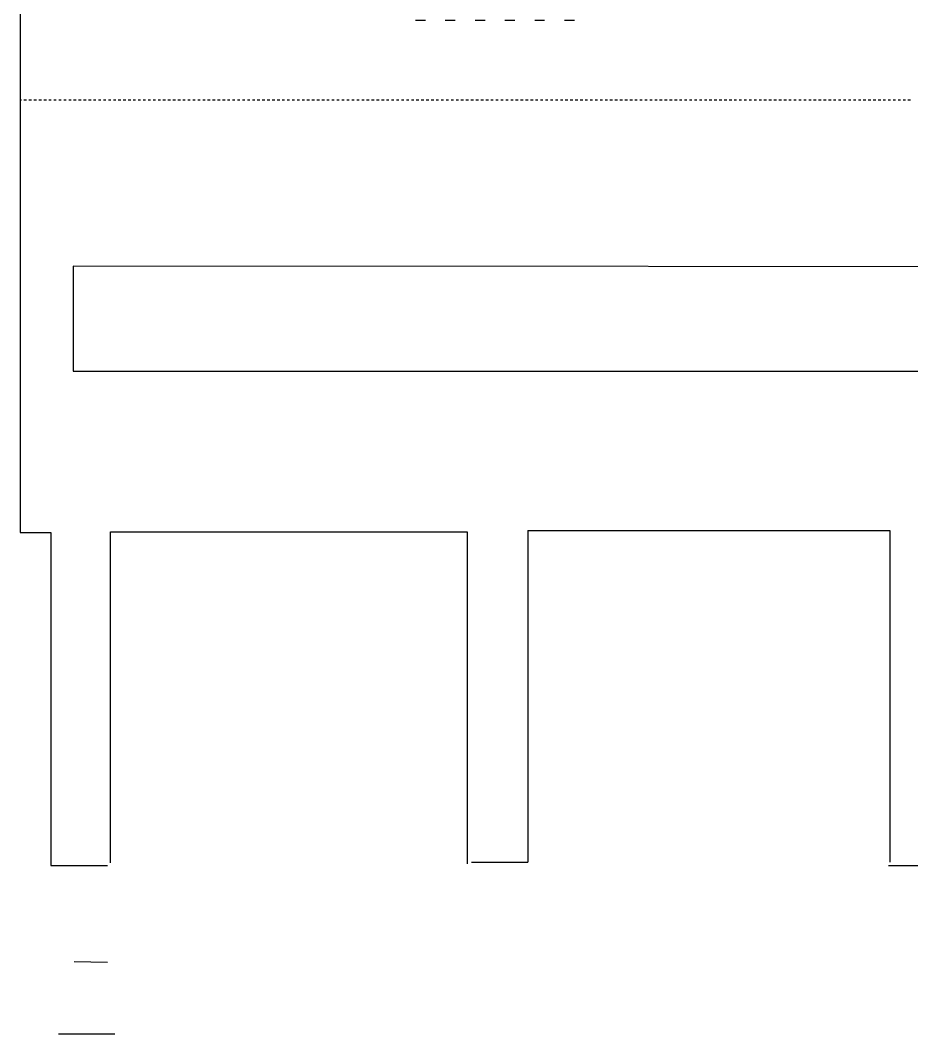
# Model space of a CAD drawing. Extents: x 2 to 209, y 15 to 256.
# Drawn here: x 10.8 to 105.9, y 14.8 to 122.9 of the extents above; entities that cross this region are included whole.
import ezdxf

# ---------------------------------------------------------------- set-up
doc = ezdxf.new("R2010")
doc.units = 0
for name, color, linetype in [('blue', 7, 'CONTINUOUS'), ('Layer_1', 7, 'CONTINUOUS'), ('red', 7, 'CONTINUOUS')]:
    doc.layers.add(name, color=color, linetype=linetype)

msp = doc.modelspace()

# ---------------------------------------------------------------- linework, layer by layer
at = {"layer": 'blue', "color": 5}
for points in [[(14.09795, 32.73005), (20.119972, 32.73005)], [(58.95863, 33.08843), (64.980652, 33.08843)], [(103.48357, 32.70788), (109.50559, 32.70788)], [(14.896047, 14.76338), (20.918069, 14.76338)]]:
    msp.add_lwpolyline(points, dxfattribs=at)
for points, knots in [([(52.9997, 122.939), (53.041798, 122.939), (53.204444, 122.939), (53.557478, 122.939), (53.868414, 122.939), (54.0588, 122.939)], [0, 0, 0, 0, 0.126293, 0.487941, 1.0591, 1.0591, 1.0591, 1.0591]), ([(56.179, 122.939), (56.293009, 122.939), (56.524922, 122.939), (56.878356, 122.939), (57.11778, 122.939), (57.2393, 122.939)], [0, 0, 0, 0, 0.342026, 0.695741, 1.0603, 1.0603, 1.0603, 1.0603]), ([(59.3591, 122.939), (59.475802, 122.939), (59.710289, 122.939), (60.063456, 122.939), (60.29992, 122.939), (60.4186, 122.939)], [0, 0, 0, 0, 0.350107, 0.703459, 1.0595, 1.0595, 1.0595, 1.0595]), ([(62.5387, 122.939), (62.656983, 122.939), (62.893067, 122.939), (63.2463, 122.939), (63.481251, 122.939), (63.5984, 122.939)], [0, 0, 0, 0, 0.354848, 0.708252, 1.0597, 1.0597, 1.0597, 1.0597]), ([(65.7197, 122.939), (65.840081, 122.939), (66.078244, 122.939), (66.431344, 122.939), (66.664063, 122.939), (66.779, 122.939)], [0, 0, 0, 0, 0.361144, 0.714489, 1.0593, 1.0593, 1.0593, 1.0593]), ([(68.9001, 122.939), (69.031279, 122.939), (69.280467, 122.939), (69.6335, 122.939), (69.855354, 122.939), (69.9592, 122.939)], [0, 0, 0, 0, 0.393537, 0.747563, 1.0591, 1.0591, 1.0591, 1.0591])]:
    msp.add_open_spline(points, degree=3, knots=knots, dxfattribs=at)
at = {"layer": 'Layer_1', "color": 7}
for points in [[(10.82192, 230.694206), (10.82192, 68.27211), (14.09795, 68.27211), (14.09795, 39.82238)], [(20.459186, 33.00947), (20.459186, 68.33127), (58.511216, 68.33127), (58.511216, 32.89815)], [(64.980652, 68.48005), (64.980652, 33.08842)], [(64.980652, 68.48005), (103.606994, 68.48005), (103.606994, 33.08842)], [(14.09795, 39.82238), (14.09795, 32.73004)]]:
    msp.add_lwpolyline(points, dxfattribs=at)
msp.add_lwpolyline([(16.474772, 96.70379), (16.474772, 85.47698), (139.216534, 85.47698), (139.216534, 96.62197)], close=True, dxfattribs=at)
at = {"layer": 'Layer_1', "color": 1}
msp.add_lwpolyline([(16.582729, 22.46017), (20.122893, 22.39577)], dxfattribs=at)
at = {"layer": 'red', "color": 1}
for points, knots in [([(10.9526, 114.404), (10.936732, 114.404), (10.9113, 114.404), (10.882667, 114.404), (10.869901, 114.404), (10.8667, 114.404)], [0, 0, 0, 0, 0.047604, 0.076296, 0.0859, 0.0859, 0.0859, 0.0859]), ([(11.4817, 114.404), (11.44978, 114.404), (11.388578, 114.404), (11.300744, 114.404), (11.244831, 114.404), (11.2182, 114.404)], [0, 0, 0, 0, 0.095759, 0.183607, 0.2635, 0.2635, 0.2635, 0.2635]), ([(12.0119, 114.404), (11.981214, 114.404), (11.921078, 114.404), (11.832744, 114.404), (11.775098, 114.404), (11.7469, 114.404)], [0, 0, 0, 0, 0.092059, 0.180407, 0.265, 0.265, 0.265, 0.265]), ([(12.5426, 114.404), (12.512311, 114.404), (12.452556, 114.404), (12.364156, 114.404), (12.306044, 114.404), (12.2774, 114.404)], [0, 0, 0, 0, 0.090867, 0.179267, 0.2652, 0.2652, 0.2652, 0.2652]), ([(13.0739, 114.404), (13.043758, 114.404), (12.984067, 114.404), (12.895433, 114.404), (12.836942, 114.404), (12.808, 114.404)], [0, 0, 0, 0, 0.090426, 0.179074, 0.2659, 0.2659, 0.2659, 0.2659]), ([(13.6038, 114.404), (13.57391, 114.404), (13.514611, 114.404), (13.426378, 114.404), (13.368035, 114.404), (13.3391, 114.404)], [0, 0, 0, 0, 0.08967, 0.177896, 0.2647, 0.2647, 0.2647, 0.2647]), ([(14.134, 114.404), (14.104191, 114.404), (14.044967, 114.404), (13.956733, 114.404), (13.898309, 114.404), (13.8693, 114.404)], [0, 0, 0, 0, 0.089426, 0.177674, 0.2647, 0.2647, 0.2647, 0.2647]), ([(14.6643, 114.404), (14.63449, 114.404), (14.575189, 114.404), (14.486722, 114.404), (14.428065, 114.404), (14.3989, 114.404)], [0, 0, 0, 0, 0.08943, 0.177904, 0.2654, 0.2654, 0.2654, 0.2654]), ([(15.1934, 114.404), (15.163777, 114.404), (15.104811, 114.404), (15.016778, 114.404), (14.958368, 114.404), (14.9293, 114.404)], [0, 0, 0, 0, 0.08887, 0.176896, 0.2641, 0.2641, 0.2641, 0.2641]), ([(15.7232, 114.404), (15.693556, 114.404), (15.634511, 114.404), (15.546311, 114.404), (15.487756, 114.404), (15.4586, 114.404)], [0, 0, 0, 0, 0.088933, 0.177133, 0.2646, 0.2646, 0.2646, 0.2646]), ([(16.2535, 114.404), (16.223753, 114.404), (16.164489, 114.404), (16.075922, 114.404), (16.017102, 114.404), (15.9878, 114.404)], [0, 0, 0, 0, 0.089241, 0.177793, 0.2657, 0.2657, 0.2657, 0.2657]), ([(16.7831, 114.404), (16.753567, 114.404), (16.6947, 114.404), (16.6067, 114.404), (16.548233, 114.404), (16.5191, 114.404)], [0, 0, 0, 0, 0.0886, 0.1766, 0.264, 0.264, 0.264, 0.264]), ([(17.3123, 114.404), (17.282681, 114.404), (17.223622, 114.404), (17.135322, 114.404), (17.076641, 114.404), (17.0474, 114.404)], [0, 0, 0, 0, 0.088856, 0.177178, 0.2649, 0.2649, 0.2649, 0.2649]), ([(17.8424, 114.404), (17.812747, 114.404), (17.753611, 114.404), (17.665178, 114.404), (17.606398, 114.404), (17.5771, 114.404)], [0, 0, 0, 0, 0.088959, 0.177407, 0.2653, 0.2653, 0.2653, 0.2653]), ([(18.372, 114.404), (18.342478, 114.404), (18.283589, 114.404), (18.195489, 114.404), (18.136911, 114.404), (18.1077, 114.404)], [0, 0, 0, 0, 0.088567, 0.176667, 0.2643, 0.2643, 0.2643, 0.2643]), ([(18.9005, 114.404), (18.871011, 114.404), (18.812189, 114.404), (18.724189, 114.404), (18.665678, 114.404), (18.6365, 114.404)], [0, 0, 0, 0, 0.088467, 0.176467, 0.264, 0.264, 0.264, 0.264]), ([(19.4305, 114.404), (19.4009, 114.404), (19.341833, 114.404), (19.253433, 114.404), (19.194633, 114.404), (19.1653, 114.404)], [0, 0, 0, 0, 0.0888, 0.1772, 0.2652, 0.2652, 0.2652, 0.2652]), ([(19.9601, 114.404), (19.93059, 114.404), (19.871689, 114.404), (19.783522, 114.404), (19.724865, 114.404), (19.6956, 114.404)], [0, 0, 0, 0, 0.08853, 0.176704, 0.2645, 0.2645, 0.2645, 0.2645]), ([(20.4896, 114.404), (20.460156, 114.404), (20.401378, 114.404), (20.313378, 114.404), (20.254822, 114.404), (20.2256, 114.404)], [0, 0, 0, 0, 0.088333, 0.176333, 0.264, 0.264, 0.264, 0.264]), ([(21.018, 114.404), (20.988532, 114.404), (20.929722, 114.404), (20.841689, 114.404), (20.783123, 114.404), (20.7539, 114.404)], [0, 0, 0, 0, 0.088404, 0.17643, 0.2641, 0.2641, 0.2641, 0.2641]), ([(21.548, 114.404), (21.518422, 114.404), (21.459378, 114.404), (21.370978, 114.404), (21.312156, 114.404), (21.2828, 114.404)], [0, 0, 0, 0, 0.088733, 0.177133, 0.2652, 0.2652, 0.2652, 0.2652]), ([(22.0772, 114.404), (22.047646, 114.404), (21.988633, 114.404), (21.900267, 114.404), (21.841454, 114.404), (21.8121, 114.404)], [0, 0, 0, 0, 0.088663, 0.177037, 0.2651, 0.2651, 0.2651, 0.2651]), ([(22.607, 114.404), (22.577446, 114.404), (22.518433, 114.404), (22.430067, 114.404), (22.371254, 114.404), (22.3419, 114.404)], [0, 0, 0, 0, 0.088663, 0.177037, 0.2651, 0.2651, 0.2651, 0.2651]), ([(23.1353, 114.404), (23.105853, 114.404), (23.047056, 114.404), (22.958989, 114.404), (22.900369, 114.404), (22.8711, 114.404)], [0, 0, 0, 0, 0.088341, 0.176393, 0.2642, 0.2642, 0.2642, 0.2642]), ([(23.664, 114.404), (23.634478, 114.404), (23.575522, 114.404), (23.487222, 114.404), (23.428444, 114.404), (23.3991, 114.404)], [0, 0, 0, 0, 0.088567, 0.176867, 0.2649, 0.2649, 0.2649, 0.2649]), ([(24.1946, 114.404), (24.165078, 114.404), (24.106122, 114.404), (24.017822, 114.404), (23.959044, 114.404), (23.9297, 114.404)], [0, 0, 0, 0, 0.088567, 0.176867, 0.2649, 0.2649, 0.2649, 0.2649]), ([(24.7254, 114.404), (24.69581, 114.404), (24.636711, 114.404), (24.548178, 114.404), (24.489235, 114.404), (24.4598, 114.404)], [0, 0, 0, 0, 0.08877, 0.177296, 0.2656, 0.2656, 0.2656, 0.2656]), ([(25.2548, 114.404), (25.225233, 114.404), (25.166167, 114.404), (25.077667, 114.404), (25.018733, 114.404), (24.9893, 114.404)], [0, 0, 0, 0, 0.0887, 0.1772, 0.2655, 0.2655, 0.2655, 0.2655]), ([(25.7847, 114.404), (25.75521, 114.404), (25.696311, 114.404), (25.608078, 114.404), (25.549335, 114.404), (25.52, 114.404)], [0, 0, 0, 0, 0.08847, 0.176696, 0.2647, 0.2647, 0.2647, 0.2647]), ([(26.3155, 114.404), (26.285977, 114.404), (26.227011, 114.404), (26.138678, 114.404), (26.079868, 114.404), (26.0505, 114.404)], [0, 0, 0, 0, 0.08857, 0.176896, 0.265, 0.265, 0.265, 0.265]), ([(26.8441, 114.404), (26.814633, 114.404), (26.755767, 114.404), (26.667567, 114.404), (26.608833, 114.404), (26.5795, 114.404)], [0, 0, 0, 0, 0.0884, 0.1766, 0.2646, 0.2646, 0.2646, 0.2646]), ([(27.3749, 114.404), (27.34531, 114.404), (27.286211, 114.404), (27.197678, 114.404), (27.138735, 114.404), (27.1093, 114.404)], [0, 0, 0, 0, 0.08877, 0.177296, 0.2656, 0.2656, 0.2656, 0.2656]), ([(27.9048, 114.404), (27.875399, 114.404), (27.816656, 114.404), (27.728622, 114.404), (27.66999, 114.404), (27.6407, 114.404)], [0, 0, 0, 0, 0.088204, 0.17623, 0.2641, 0.2641, 0.2641, 0.2641]), ([(28.4329, 114.404), (28.403523, 114.404), (28.344822, 114.404), (28.256856, 114.404), (28.198265, 114.404), (28.169, 114.404)], [0, 0, 0, 0, 0.08813, 0.176104, 0.2639, 0.2639, 0.2639, 0.2639]), ([(28.9642, 114.404), (28.934656, 114.404), (28.875611, 114.404), (28.787111, 114.404), (28.728156, 114.404), (28.6987, 114.404)], [0, 0, 0, 0, 0.088633, 0.177133, 0.2655, 0.2655, 0.2655, 0.2655]), ([(29.4938, 114.404), (29.464357, 114.404), (29.405522, 114.404), (29.317356, 114.404), (29.258632, 114.404), (29.2293, 114.404)], [0, 0, 0, 0, 0.08833, 0.176504, 0.2645, 0.2645, 0.2645, 0.2645]), ([(30.0239, 114.404), (29.994367, 114.404), (29.935367, 114.404), (29.846967, 114.404), (29.7881, 114.404), (29.7587, 114.404)], [0, 0, 0, 0, 0.0886, 0.177, 0.2652, 0.2652, 0.2652, 0.2652]), ([(30.5538, 114.404), (30.524232, 114.404), (30.465156, 114.404), (30.376622, 114.404), (30.317657, 114.404), (30.2882, 114.404)], [0, 0, 0, 0, 0.088704, 0.17723, 0.2656, 0.2656, 0.2656, 0.2656]), ([(31.0837, 114.404), (31.054156, 114.404), (30.995111, 114.404), (30.906611, 114.404), (30.847656, 114.404), (30.8182, 114.404)], [0, 0, 0, 0, 0.088633, 0.177133, 0.2655, 0.2655, 0.2655, 0.2655]), ([(31.6131, 114.404), (31.58359, 114.404), (31.524622, 114.404), (31.436256, 114.404), (31.377399, 114.404), (31.348, 114.404)], [0, 0, 0, 0, 0.08853, 0.176904, 0.2651, 0.2651, 0.2651, 0.2651]), ([(32.1424, 114.404), (32.112965, 114.404), (32.054156, 114.404), (31.966022, 114.404), (31.907323, 114.404), (31.878, 114.404)], [0, 0, 0, 0, 0.088304, 0.17643, 0.2644, 0.2644, 0.2644, 0.2644]), ([(32.6733, 114.404), (32.643722, 114.404), (32.584611, 114.404), (32.496011, 114.404), (32.436989, 114.404), (32.4075, 114.404)], [0, 0, 0, 0, 0.088733, 0.177333, 0.2658, 0.2658, 0.2658, 0.2658]), ([(33.2016, 114.404), (33.172165, 114.404), (33.113356, 114.404), (33.025222, 114.404), (32.966523, 114.404), (32.9372, 114.404)], [0, 0, 0, 0, 0.088304, 0.17643, 0.2644, 0.2644, 0.2644, 0.2644]), ([(33.7316, 114.404), (33.702089, 114.404), (33.643111, 114.404), (33.554711, 114.404), (33.495822, 114.404), (33.4664, 114.404)], [0, 0, 0, 0, 0.088533, 0.176933, 0.2652, 0.2652, 0.2652, 0.2652]), ([(34.2629, 114.404), (34.233322, 114.404), (34.174211, 114.404), (34.085611, 114.404), (34.026589, 114.404), (33.9971, 114.404)], [0, 0, 0, 0, 0.088733, 0.177333, 0.2658, 0.2658, 0.2658, 0.2658]), ([(34.7925, 114.404), (34.763022, 114.404), (34.704111, 114.404), (34.615811, 114.404), (34.556989, 114.404), (34.5276, 114.404)], [0, 0, 0, 0, 0.088433, 0.176733, 0.2649, 0.2649, 0.2649, 0.2649]), ([(35.3222, 114.404), (35.292744, 114.404), (35.233856, 114.404), (35.145556, 114.404), (35.086711, 114.404), (35.0573, 114.404)], [0, 0, 0, 0, 0.088367, 0.176667, 0.2649, 0.2649, 0.2649, 0.2649]), ([(35.8518, 114.404), (35.822354, 114.404), (35.7635, 114.404), (35.675267, 114.404), (35.616479, 114.404), (35.5871, 114.404)], [0, 0, 0, 0, 0.088337, 0.176563, 0.2647, 0.2647, 0.2647, 0.2647]), ([(36.3822, 114.404), (36.352622, 114.404), (36.293511, 114.404), (36.204911, 114.404), (36.145889, 114.404), (36.1164, 114.404)], [0, 0, 0, 0, 0.088733, 0.177333, 0.2658, 0.2658, 0.2658, 0.2658]), ([(36.9129, 114.404), (36.883389, 114.404), (36.824411, 114.404), (36.736011, 114.404), (36.677122, 114.404), (36.6477, 114.404)], [0, 0, 0, 0, 0.088533, 0.176933, 0.2652, 0.2652, 0.2652, 0.2652]), ([(37.4421, 114.404), (37.41268, 114.404), (37.353878, 114.404), (37.265744, 114.404), (37.207031, 114.404), (37.1777, 114.404)], [0, 0, 0, 0, 0.088259, 0.176407, 0.2644, 0.2644, 0.2644, 0.2644]), ([(37.9722, 114.404), (37.942746, 114.404), (37.883867, 114.404), (37.7956, 114.404), (37.736788, 114.404), (37.7074, 114.404)], [0, 0, 0, 0, 0.088363, 0.176637, 0.2648, 0.2648, 0.2648, 0.2648]), ([(38.5029, 114.404), (38.473421, 114.404), (38.4145, 114.404), (38.326167, 114.404), (38.267312, 114.404), (38.2379, 114.404)], [0, 0, 0, 0, 0.088437, 0.176763, 0.265, 0.265, 0.265, 0.265]), ([(39.0324, 114.404), (39.002912, 114.404), (38.943967, 114.404), (38.8556, 114.404), (38.796721, 114.404), (38.7673, 114.404)], [0, 0, 0, 0, 0.088463, 0.176837, 0.2651, 0.2651, 0.2651, 0.2651]), ([(39.5634, 114.404), (39.533912, 114.404), (39.474967, 114.404), (39.3866, 114.404), (39.327721, 114.404), (39.2983, 114.404)], [0, 0, 0, 0, 0.088463, 0.176837, 0.2651, 0.2651, 0.2651, 0.2651]), ([(40.0923, 114.404), (40.062854, 114.404), (40.004, 114.404), (39.915767, 114.404), (39.856979, 114.404), (39.8276, 114.404)], [0, 0, 0, 0, 0.088337, 0.176563, 0.2647, 0.2647, 0.2647, 0.2647]), ([(40.6221, 114.404), (40.592688, 114.404), (40.5339, 114.404), (40.445767, 114.404), (40.387046, 114.404), (40.3577, 114.404)], [0, 0, 0, 0, 0.088237, 0.176363, 0.2644, 0.2644, 0.2644, 0.2644]), ([(41.1524, 114.404), (41.122879, 114.404), (41.063867, 114.404), (40.9754, 114.404), (40.916454, 114.404), (40.887, 114.404)], [0, 0, 0, 0, 0.088563, 0.177037, 0.2654, 0.2654, 0.2654, 0.2654]), ([(41.6812, 114.404), (41.651756, 114.404), (41.592911, 114.404), (41.504711, 114.404), (41.445956, 114.404), (41.4166, 114.404)], [0, 0, 0, 0, 0.088333, 0.176533, 0.2646, 0.2646, 0.2646, 0.2646]), ([(42.2116, 114.404), (42.182079, 114.404), (42.123067, 114.404), (42.0346, 114.404), (41.975654, 114.404), (41.9462, 114.404)], [0, 0, 0, 0, 0.088563, 0.177037, 0.2654, 0.2654, 0.2654, 0.2654]), ([(42.7417, 114.404), (42.712311, 114.404), (42.653556, 114.404), (42.565456, 114.404), (42.506744, 114.404), (42.4774, 114.404)], [0, 0, 0, 0, 0.088167, 0.176267, 0.2643, 0.2643, 0.2643, 0.2643]), ([(43.2712, 114.404), (43.241744, 114.404), (43.182856, 114.404), (43.094556, 114.404), (43.035711, 114.404), (43.0063, 114.404)], [0, 0, 0, 0, 0.088367, 0.176667, 0.2649, 0.2649, 0.2649, 0.2649]), ([(43.8015, 114.404), (43.772011, 114.404), (43.713056, 114.404), (43.624656, 114.404), (43.565744, 114.404), (43.5363, 114.404)], [0, 0, 0, 0, 0.088467, 0.176867, 0.2652, 0.2652, 0.2652, 0.2652]), ([(44.3325, 114.404), (44.302954, 114.404), (44.2439, 114.404), (44.155367, 114.404), (44.096379, 114.404), (44.0669, 114.404)], [0, 0, 0, 0, 0.088637, 0.177163, 0.2656, 0.2656, 0.2656, 0.2656]), ([(44.8639, 114.404), (44.834344, 114.404), (44.775256, 114.404), (44.686656, 114.404), (44.627611, 114.404), (44.5981, 114.404)], [0, 0, 0, 0, 0.088667, 0.177267, 0.2658, 0.2658, 0.2658, 0.2658]), ([(45.3954, 114.404), (45.365844, 114.404), (45.306756, 114.404), (45.218156, 114.404), (45.159111, 114.404), (45.1296, 114.404)], [0, 0, 0, 0, 0.088667, 0.177267, 0.2658, 0.2658, 0.2658, 0.2658]), ([(45.927, 114.404), (45.897444, 114.404), (45.838356, 114.404), (45.749756, 114.404), (45.690711, 114.404), (45.6612, 114.404)], [0, 0, 0, 0, 0.088667, 0.177267, 0.2658, 0.2658, 0.2658, 0.2658]), ([(46.4582, 114.404), (46.428677, 114.404), (46.369644, 114.404), (46.281111, 114.404), (46.222101, 114.404), (46.1926, 114.404)], [0, 0, 0, 0, 0.08857, 0.177096, 0.2656, 0.2656, 0.2656, 0.2656]), ([(46.9889, 114.404), (46.959411, 114.404), (46.900456, 114.404), (46.812056, 114.404), (46.753144, 114.404), (46.7237, 114.404)], [0, 0, 0, 0, 0.088467, 0.176867, 0.2652, 0.2652, 0.2652, 0.2652]), ([(47.5189, 114.404), (47.489444, 114.404), (47.430556, 114.404), (47.342256, 114.404), (47.283411, 114.404), (47.254, 114.404)], [0, 0, 0, 0, 0.088367, 0.176667, 0.2649, 0.2649, 0.2649, 0.2649]), ([(48.0479, 114.404), (48.018511, 114.404), (47.959756, 114.404), (47.871656, 114.404), (47.812944, 114.404), (47.7836, 114.404)], [0, 0, 0, 0, 0.088167, 0.176267, 0.2643, 0.2643, 0.2643, 0.2643]), ([(48.5777, 114.404), (48.548146, 114.404), (48.489067, 114.404), (48.4005, 114.404), (48.341488, 114.404), (48.312, 114.404)], [0, 0, 0, 0, 0.088663, 0.177237, 0.2657, 0.2657, 0.2657, 0.2657]), ([(49.1081, 114.404), (49.078643, 114.404), (49.019744, 114.404), (48.931411, 114.404), (48.872535, 114.404), (48.8431, 114.404)], [0, 0, 0, 0, 0.08837, 0.176696, 0.265, 0.265, 0.265, 0.265]), ([(49.637, 114.404), (49.607612, 114.404), (49.548867, 114.404), (49.4608, 114.404), (49.402121, 114.404), (49.3728, 114.404)], [0, 0, 0, 0, 0.088163, 0.176237, 0.2642, 0.2642, 0.2642, 0.2642]), ([(50.1681, 114.404), (50.138602, 114.404), (50.079622, 114.404), (49.991189, 114.404), (49.932253, 114.404), (49.9028, 114.404)], [0, 0, 0, 0, 0.088493, 0.176941, 0.2653, 0.2653, 0.2653, 0.2653]), ([(50.6973, 114.404), (50.667911, 114.404), (50.609156, 114.404), (50.521056, 114.404), (50.462344, 114.404), (50.433, 114.404)], [0, 0, 0, 0, 0.088167, 0.176267, 0.2643, 0.2643, 0.2643, 0.2643]), ([(51.2286, 114.404), (51.199086, 114.404), (51.140089, 114.404), (51.051622, 114.404), (50.992669, 114.404), (50.9632, 114.404)], [0, 0, 0, 0, 0.088541, 0.176993, 0.2654, 0.2654, 0.2654, 0.2654]), ([(51.7574, 114.404), (51.728043, 114.404), (51.669344, 114.404), (51.581311, 114.404), (51.522635, 114.404), (51.4933, 114.404)], [0, 0, 0, 0, 0.08807, 0.176096, 0.2641, 0.2641, 0.2641, 0.2641]), ([(52.2881, 114.404), (52.258621, 114.404), (52.1997, 114.404), (52.111367, 114.404), (52.052512, 114.404), (52.0231, 114.404)], [0, 0, 0, 0, 0.088437, 0.176763, 0.265, 0.265, 0.265, 0.265]), ([(52.8181, 114.404), (52.788544, 114.404), (52.729456, 114.404), (52.640856, 114.404), (52.581811, 114.404), (52.5523, 114.404)], [0, 0, 0, 0, 0.088667, 0.177267, 0.2658, 0.2658, 0.2658, 0.2658]), ([(53.3474, 114.404), (53.318035, 114.404), (53.259311, 114.404), (53.171244, 114.404), (53.112543, 114.404), (53.0832, 114.404)], [0, 0, 0, 0, 0.088096, 0.17617, 0.2642, 0.2642, 0.2642, 0.2642]), ([(53.8781, 114.404), (53.848644, 114.404), (53.789756, 114.404), (53.701456, 114.404), (53.642611, 114.404), (53.6132, 114.404)], [0, 0, 0, 0, 0.088367, 0.176667, 0.2649, 0.2649, 0.2649, 0.2649]), ([(54.4078, 114.404), (54.378277, 114.404), (54.319244, 114.404), (54.230711, 114.404), (54.171701, 114.404), (54.1422, 114.404)], [0, 0, 0, 0, 0.08857, 0.177096, 0.2656, 0.2656, 0.2656, 0.2656]), ([(54.9374, 114.404), (54.907944, 114.404), (54.849056, 114.404), (54.760756, 114.404), (54.701911, 114.404), (54.6725, 114.404)], [0, 0, 0, 0, 0.088367, 0.176667, 0.2649, 0.2649, 0.2649, 0.2649]), ([(55.4668, 114.404), (55.43742, 114.404), (55.378689, 114.404), (55.290622, 114.404), (55.231936, 114.404), (55.2026, 114.404)], [0, 0, 0, 0, 0.088141, 0.176193, 0.2642, 0.2642, 0.2642, 0.2642]), ([(55.997, 114.404), (55.967593, 114.404), (55.908778, 114.404), (55.820578, 114.404), (55.761785, 114.404), (55.7324, 114.404)], [0, 0, 0, 0, 0.088222, 0.176444, 0.2646, 0.2646, 0.2646, 0.2646]), ([(56.5268, 114.404), (56.497344, 114.404), (56.438456, 114.404), (56.350156, 114.404), (56.291311, 114.404), (56.2619, 114.404)], [0, 0, 0, 0, 0.088367, 0.176667, 0.2649, 0.2649, 0.2649, 0.2649]), ([(57.0572, 114.404), (57.027711, 114.404), (56.968756, 114.404), (56.880356, 114.404), (56.821444, 114.404), (56.792, 114.404)], [0, 0, 0, 0, 0.088467, 0.176867, 0.2652, 0.2652, 0.2652, 0.2652]), ([(57.5869, 114.404), (57.557378, 114.404), (57.498356, 114.404), (57.409856, 114.404), (57.350878, 114.404), (57.3214, 114.404)], [0, 0, 0, 0, 0.088567, 0.177067, 0.2655, 0.2655, 0.2655, 0.2655]), ([(58.117, 114.404), (58.087453, 114.404), (58.028389, 114.404), (57.939822, 114.404), (57.880802, 114.404), (57.8513, 114.404)], [0, 0, 0, 0, 0.088641, 0.177193, 0.2657, 0.2657, 0.2657, 0.2657]), ([(59.1777, 114.404), (59.148143, 114.404), (59.089044, 114.404), (59.000411, 114.404), (58.941335, 114.404), (58.9118, 114.404)], [0, 0, 0, 0, 0.08867, 0.177296, 0.2659, 0.2659, 0.2659, 0.2659]), ([(59.7081, 114.404), (59.678559, 114.404), (59.619478, 114.404), (59.530878, 114.404), (59.471819, 114.404), (59.4423, 114.404)], [0, 0, 0, 0, 0.088622, 0.177244, 0.2658, 0.2658, 0.2658, 0.2658]), ([(60.7687, 114.404), (60.739168, 114.404), (60.680111, 114.404), (60.591544, 114.404), (60.53251, 114.404), (60.503, 114.404)], [0, 0, 0, 0, 0.088596, 0.17717, 0.2657, 0.2657, 0.2657, 0.2657]), ([(61.2986, 114.404), (61.269077, 114.404), (61.210044, 114.404), (61.121511, 114.404), (61.062501, 114.404), (61.033, 114.404)], [0, 0, 0, 0, 0.08857, 0.177096, 0.2656, 0.2656, 0.2656, 0.2656]), ([(61.828, 114.404), (61.79851, 114.404), (61.739544, 114.404), (61.651111, 114.404), (61.592168, 114.404), (61.5627, 114.404)], [0, 0, 0, 0, 0.08847, 0.176896, 0.2653, 0.2653, 0.2653, 0.2653]), ([(62.3583, 114.404), (62.328835, 114.404), (62.269911, 114.404), (62.181544, 114.404), (62.122643, 114.404), (62.0932, 114.404)], [0, 0, 0, 0, 0.088396, 0.17677, 0.2651, 0.2651, 0.2651, 0.2651]), ([(62.8879, 114.404), (62.858469, 114.404), (62.799622, 114.404), (62.711389, 114.404), (62.652586, 114.404), (62.6232, 114.404)], [0, 0, 0, 0, 0.088293, 0.176541, 0.2647, 0.2647, 0.2647, 0.2647]), ([(63.4181, 114.404), (63.388711, 114.404), (63.329956, 114.404), (63.241856, 114.404), (63.183144, 114.404), (63.1538, 114.404)], [0, 0, 0, 0, 0.088167, 0.176267, 0.2643, 0.2643, 0.2643, 0.2643]), ([(63.9488, 114.404), (63.919326, 114.404), (63.860378, 114.404), (63.771978, 114.404), (63.713052, 114.404), (63.6836, 114.404)], [0, 0, 0, 0, 0.088422, 0.176844, 0.2652, 0.2652, 0.2652, 0.2652]), ([(64.4786, 114.404), (64.449177, 114.404), (64.390344, 114.404), (64.302111, 114.404), (64.243301, 114.404), (64.2139, 114.404)], [0, 0, 0, 0, 0.08827, 0.176496, 0.2647, 0.2647, 0.2647, 0.2647]), ([(65.0088, 114.404), (64.979269, 114.404), (64.920222, 114.404), (64.831689, 114.404), (64.772686, 114.404), (64.7432, 114.404)], [0, 0, 0, 0, 0.088593, 0.177141, 0.2656, 0.2656, 0.2656, 0.2656]), ([(65.5392, 114.404), (65.509736, 114.404), (65.450822, 114.404), (65.362489, 114.404), (65.30362, 114.404), (65.2742, 114.404)], [0, 0, 0, 0, 0.088393, 0.176741, 0.265, 0.265, 0.265, 0.265]), ([(66.0684, 114.404), (66.039001, 114.404), (65.980211, 114.404), (65.892044, 114.404), (65.833277, 114.404), (65.8039, 114.404)], [0, 0, 0, 0, 0.088196, 0.17637, 0.2645, 0.2645, 0.2645, 0.2645]), ([(66.599, 114.404), (66.569535, 114.404), (66.510611, 114.404), (66.422244, 114.404), (66.363343, 114.404), (66.3339, 114.404)], [0, 0, 0, 0, 0.088396, 0.17677, 0.2651, 0.2651, 0.2651, 0.2651]), ([(67.1297, 114.404), (67.100143, 114.404), (67.041044, 114.404), (66.952411, 114.404), (66.893335, 114.404), (66.8638, 114.404)], [0, 0, 0, 0, 0.08867, 0.177296, 0.2659, 0.2659, 0.2659, 0.2659]), ([(67.6588, 114.404), (67.629335, 114.404), (67.570411, 114.404), (67.482044, 114.404), (67.423143, 114.404), (67.3937, 114.404)], [0, 0, 0, 0, 0.088396, 0.17677, 0.2651, 0.2651, 0.2651, 0.2651]), ([(68.1878, 114.404), (68.158411, 114.404), (68.099656, 114.404), (68.011556, 114.404), (67.952844, 114.404), (67.9235, 114.404)], [0, 0, 0, 0, 0.088167, 0.176267, 0.2643, 0.2643, 0.2643, 0.2643]), ([(68.7179, 114.404), (68.688468, 114.404), (68.629611, 114.404), (68.541344, 114.404), (68.48251, 114.404), (68.4531, 114.404)], [0, 0, 0, 0, 0.088296, 0.17657, 0.2648, 0.2648, 0.2648, 0.2648]), ([(69.2477, 114.404), (69.218201, 114.404), (69.159211, 114.404), (69.070744, 114.404), (69.011777, 114.404), (68.9823, 114.404)], [0, 0, 0, 0, 0.088496, 0.17697, 0.2654, 0.2654, 0.2654, 0.2654]), ([(69.7771, 114.404), (69.74771, 114.404), (69.688944, 114.404), (69.600811, 114.404), (69.542068, 114.404), (69.5127, 114.404)], [0, 0, 0, 0, 0.08817, 0.176296, 0.2644, 0.2644, 0.2644, 0.2644]), ([(70.3076, 114.404), (70.278143, 114.404), (70.219244, 114.404), (70.130911, 114.404), (70.072035, 114.404), (70.0426, 114.404)], [0, 0, 0, 0, 0.08837, 0.176696, 0.265, 0.265, 0.265, 0.265]), ([(70.8374, 114.404), (70.807901, 114.404), (70.748911, 114.404), (70.660444, 114.404), (70.601477, 114.404), (70.572, 114.404)], [0, 0, 0, 0, 0.088496, 0.17697, 0.2654, 0.2654, 0.2654, 0.2654]), ([(71.3666, 114.404), (71.337211, 114.404), (71.278456, 114.404), (71.190356, 114.404), (71.131644, 114.404), (71.1023, 114.404)], [0, 0, 0, 0, 0.088167, 0.176267, 0.2643, 0.2643, 0.2643, 0.2643]), ([(71.8966, 114.404), (71.867169, 114.404), (71.808322, 114.404), (71.720089, 114.404), (71.661286, 114.404), (71.6319, 114.404)], [0, 0, 0, 0, 0.088293, 0.176541, 0.2647, 0.2647, 0.2647, 0.2647]), ([(72.4257, 114.404), (72.396243, 114.404), (72.337344, 114.404), (72.249011, 114.404), (72.190135, 114.404), (72.1607, 114.404)], [0, 0, 0, 0, 0.08837, 0.176696, 0.265, 0.265, 0.265, 0.265]), ([(72.9556, 114.404), (72.926101, 114.404), (72.867111, 114.404), (72.778644, 114.404), (72.719677, 114.404), (72.6902, 114.404)], [0, 0, 0, 0, 0.088496, 0.17697, 0.2654, 0.2654, 0.2654, 0.2654]), ([(73.4861, 114.404), (73.456552, 114.404), (73.397478, 114.404), (73.308878, 114.404), (73.249826, 114.404), (73.2203, 114.404)], [0, 0, 0, 0, 0.088644, 0.177222, 0.2658, 0.2658, 0.2658, 0.2658]), ([(74.0155, 114.404), (73.98611, 114.404), (73.927344, 114.404), (73.839211, 114.404), (73.780468, 114.404), (73.7511, 114.404)], [0, 0, 0, 0, 0.08817, 0.176296, 0.2644, 0.2644, 0.2644, 0.2644]), ([(75.0758, 114.404), (75.046368, 114.404), (74.987511, 114.404), (74.899244, 114.404), (74.84041, 114.404), (74.811, 114.404)], [0, 0, 0, 0, 0.088296, 0.17657, 0.2648, 0.2648, 0.2648, 0.2648]), ([(75.6065, 114.404), (75.577058, 114.404), (75.518167, 114.404), (75.429833, 114.404), (75.370942, 114.404), (75.3415, 114.404)], [0, 0, 0, 0, 0.088326, 0.176674, 0.265, 0.265, 0.265, 0.265]), ([(76.6657, 114.404), (76.63621, 114.404), (76.577244, 114.404), (76.488811, 114.404), (76.429868, 114.404), (76.4004, 114.404)], [0, 0, 0, 0, 0.08847, 0.176896, 0.2653, 0.2653, 0.2653, 0.2653]), ([(77.1955, 114.404), (77.16601, 114.404), (77.107044, 114.404), (77.018611, 114.404), (76.959668, 114.404), (76.9302, 114.404)], [0, 0, 0, 0, 0.08847, 0.176896, 0.2653, 0.2653, 0.2653, 0.2653]), ([(77.7255, 114.404), (77.696001, 114.404), (77.637011, 114.404), (77.548544, 114.404), (77.489577, 114.404), (77.4601, 114.404)], [0, 0, 0, 0, 0.088496, 0.17697, 0.2654, 0.2654, 0.2654, 0.2654]), ([(79.8458, 114.404), (79.816301, 114.404), (79.757311, 114.404), (79.668844, 114.404), (79.609877, 114.404), (79.5804, 114.404)], [0, 0, 0, 0, 0.088496, 0.17697, 0.2654, 0.2654, 0.2654, 0.2654]), ([(80.3756, 114.404), (80.34611, 114.404), (80.287144, 114.404), (80.198711, 114.404), (80.139768, 114.404), (80.1103, 114.404)], [0, 0, 0, 0, 0.08847, 0.176896, 0.2653, 0.2653, 0.2653, 0.2653]), ([(81.4346, 114.404), (81.405135, 114.404), (81.346211, 114.404), (81.257844, 114.404), (81.198943, 114.404), (81.1695, 114.404)], [0, 0, 0, 0, 0.088396, 0.17677, 0.2651, 0.2651, 0.2651, 0.2651]), ([(81.9654, 114.404), (81.935944, 114.404), (81.877056, 114.404), (81.788756, 114.404), (81.729911, 114.404), (81.7005, 114.404)], [0, 0, 0, 0, 0.088367, 0.176667, 0.2649, 0.2649, 0.2649, 0.2649]), ([(82.4958, 114.404), (82.466377, 114.404), (82.407544, 114.404), (82.319311, 114.404), (82.260501, 114.404), (82.2311, 114.404)], [0, 0, 0, 0, 0.08827, 0.176496, 0.2647, 0.2647, 0.2647, 0.2647]), ([(83.0258, 114.404), (82.996409, 114.404), (82.937633, 114.404), (82.849467, 114.404), (82.790691, 114.404), (82.7613, 114.404)], [0, 0, 0, 0, 0.088174, 0.176326, 0.2645, 0.2645, 0.2645, 0.2645]), ([(84.6165, 114.404), (84.586977, 114.404), (84.527944, 114.404), (84.439411, 114.404), (84.380401, 114.404), (84.3509, 114.404)], [0, 0, 0, 0, 0.08857, 0.177096, 0.2656, 0.2656, 0.2656, 0.2656]), ([(85.6768, 114.404), (85.647375, 114.404), (85.588533, 114.404), (85.500267, 114.404), (85.441425, 114.404), (85.412, 114.404)], [0, 0, 0, 0, 0.088274, 0.176526, 0.2648, 0.2648, 0.2648, 0.2648]), ([(86.2069, 114.404), (86.177509, 114.404), (86.118733, 114.404), (86.030567, 114.404), (85.971791, 114.404), (85.9424, 114.404)], [0, 0, 0, 0, 0.088174, 0.176326, 0.2645, 0.2645, 0.2645, 0.2645]), ([(86.738, 114.404), (86.708458, 114.404), (86.649367, 114.404), (86.560733, 114.404), (86.501642, 114.404), (86.4721, 114.404)], [0, 0, 0, 0, 0.088626, 0.177274, 0.2659, 0.2659, 0.2659, 0.2659]), ([(87.7977, 114.404), (87.768258, 114.404), (87.709367, 114.404), (87.621033, 114.404), (87.562142, 114.404), (87.5327, 114.404)], [0, 0, 0, 0, 0.088326, 0.176674, 0.265, 0.265, 0.265, 0.265]), ([(88.8575, 114.404), (88.828158, 114.404), (88.769467, 114.404), (88.681433, 114.404), (88.622742, 114.404), (88.5934, 114.404)], [0, 0, 0, 0, 0.088026, 0.176074, 0.2641, 0.2641, 0.2641, 0.2641]), ([(89.917, 114.404), (89.887558, 114.404), (89.828667, 114.404), (89.740333, 114.404), (89.681442, 114.404), (89.652, 114.404)], [0, 0, 0, 0, 0.088326, 0.176674, 0.265, 0.265, 0.265, 0.265]), ([(90.447, 114.404), (90.41761, 114.404), (90.358844, 114.404), (90.270711, 114.404), (90.211968, 114.404), (90.1826, 114.404)], [0, 0, 0, 0, 0.08817, 0.176296, 0.2644, 0.2644, 0.2644, 0.2644]), ([(90.9777, 114.404), (90.948175, 114.404), (90.889133, 114.404), (90.800567, 114.404), (90.741525, 114.404), (90.712, 114.404)], [0, 0, 0, 0, 0.088574, 0.177126, 0.2657, 0.2657, 0.2657, 0.2657]), ([(91.5073, 114.404), (91.477835, 114.404), (91.418911, 114.404), (91.330544, 114.404), (91.271643, 114.404), (91.2422, 114.404)], [0, 0, 0, 0, 0.088396, 0.17677, 0.2651, 0.2651, 0.2651, 0.2651]), ([(92.0375, 114.404), (92.008109, 114.404), (91.949333, 114.404), (91.861167, 114.404), (91.802391, 114.404), (91.773, 114.404)], [0, 0, 0, 0, 0.088174, 0.176326, 0.2645, 0.2645, 0.2645, 0.2645]), ([(93.0979, 114.404), (93.068457, 114.404), (93.009556, 114.404), (92.921189, 114.404), (92.862265, 114.404), (92.8328, 114.404)], [0, 0, 0, 0, 0.08833, 0.176704, 0.2651, 0.2651, 0.2651, 0.2651]), ([(93.6281, 114.404), (93.59871, 114.404), (93.539944, 114.404), (93.451811, 114.404), (93.393068, 114.404), (93.3637, 114.404)], [0, 0, 0, 0, 0.08817, 0.176296, 0.2644, 0.2644, 0.2644, 0.2644]), ([(94.1587, 114.404), (94.129191, 114.404), (94.070167, 114.404), (93.981633, 114.404), (93.922609, 114.404), (93.8931, 114.404)], [0, 0, 0, 0, 0.088526, 0.177074, 0.2656, 0.2656, 0.2656, 0.2656]), ([(95.2176, 114.404), (95.188242, 114.404), (95.129533, 114.404), (95.041467, 114.404), (94.982758, 114.404), (94.9534, 114.404)], [0, 0, 0, 0, 0.088074, 0.176126, 0.2642, 0.2642, 0.2642, 0.2642]), ([(95.7477, 114.404), (95.718201, 114.404), (95.659211, 114.404), (95.570744, 114.404), (95.511777, 114.404), (95.4823, 114.404)], [0, 0, 0, 0, 0.088496, 0.17697, 0.2654, 0.2654, 0.2654, 0.2654]), ([(96.809, 114.404), (96.779475, 114.404), (96.720433, 114.404), (96.631867, 114.404), (96.572825, 114.404), (96.5433, 114.404)], [0, 0, 0, 0, 0.088574, 0.177126, 0.2657, 0.2657, 0.2657, 0.2657]), ([(98.3974, 114.404), (98.367942, 114.404), (98.309033, 114.404), (98.220667, 114.404), (98.161758, 114.404), (98.1323, 114.404)], [0, 0, 0, 0, 0.088374, 0.176726, 0.2651, 0.2651, 0.2651, 0.2651]), ([(98.9274, 114.404), (98.898042, 114.404), (98.839333, 114.404), (98.751267, 114.404), (98.692558, 114.404), (98.6632, 114.404)], [0, 0, 0, 0, 0.088074, 0.176126, 0.2642, 0.2642, 0.2642, 0.2642]), ([(99.4576, 114.404), (99.428123, 114.404), (99.369156, 114.404), (99.280689, 114.404), (99.221699, 114.404), (99.1922, 114.404)], [0, 0, 0, 0, 0.08843, 0.176904, 0.2654, 0.2654, 0.2654, 0.2654]), ([(99.988, 114.404), (99.95861, 114.404), (99.899844, 114.404), (99.811711, 114.404), (99.752968, 114.404), (99.7236, 114.404)], [0, 0, 0, 0, 0.08817, 0.176296, 0.2644, 0.2644, 0.2644, 0.2644]), ([(100.518, 114.404), (100.48858, 114.404), (100.429667, 114.404), (100.341333, 114.404), (100.28242, 114.404), (100.253, 114.404)], [0, 0, 0, 0, 0.088259, 0.176741, 0.265, 0.265, 0.265, 0.265]), ([(101.047, 114.404), (101.017654, 114.404), (100.958889, 114.404), (100.870556, 114.404), (100.811568, 114.404), (100.782, 114.404)], [0, 0, 0, 0, 0.088037, 0.176296, 0.265, 0.265, 0.265, 0.265]), ([(101.578, 114.404), (101.54842, 114.404), (101.489333, 114.404), (101.400667, 114.404), (101.34158, 114.404), (101.312, 114.404)], [0, 0, 0, 0, 0.088741, 0.177259, 0.266, 0.266, 0.266, 0.266]), ([(102.637, 114.404), (102.607568, 114.404), (102.548556, 114.404), (102.459889, 114.404), (102.400654, 114.404), (102.371, 114.404)], [0, 0, 0, 0, 0.088296, 0.177037, 0.266, 0.266, 0.266, 0.266]), ([(103.166, 114.404), (103.136432, 114.404), (103.077444, 114.404), (102.989111, 114.404), (102.930346, 114.404), (102.901, 114.404)], [0, 0, 0, 0, 0.088704, 0.176963, 0.265, 0.265, 0.265, 0.265]), ([(103.696, 114.404), (103.66658, 114.404), (103.607667, 114.404), (103.519333, 114.404), (103.46042, 114.404), (103.431, 114.404)], [0, 0, 0, 0, 0.088259, 0.176741, 0.265, 0.265, 0.265, 0.265]), ([(104.226, 114.404), (104.196654, 114.404), (104.137889, 114.404), (104.049556, 114.404), (103.990568, 114.404), (103.961, 114.404)], [0, 0, 0, 0, 0.088037, 0.176296, 0.265, 0.265, 0.265, 0.265]), ([(104.756, 114.404), (104.72658, 114.404), (104.667667, 114.404), (104.579333, 114.404), (104.52042, 114.404), (104.491, 114.404)], [0, 0, 0, 0, 0.088259, 0.176741, 0.265, 0.265, 0.265, 0.265]), ([(105.286, 114.404), (105.25658, 114.404), (105.197667, 114.404), (105.109333, 114.404), (105.05042, 114.404), (105.021, 114.404)], [0, 0, 0, 0, 0.088259, 0.176741, 0.265, 0.265, 0.265, 0.265]), ([(105.816, 114.404), (105.786432, 114.404), (105.727444, 114.404), (105.639111, 114.404), (105.580346, 114.404), (105.551, 114.404)], [0, 0, 0, 0, 0.088704, 0.176963, 0.265, 0.265, 0.265, 0.265])]:
    msp.add_open_spline(points, degree=3, knots=knots, dxfattribs=at)
for points in [[(58.6472, 114.404), (58.617667, 114.404), (58.5586, 114.404), (58.47, 114.404), (58.410933, 114.404), (58.3814, 114.404)], [(60.2385, 114.404), (60.208967, 114.404), (60.1499, 114.404), (60.0613, 114.404), (60.002233, 114.404), (59.9727, 114.404)], [(74.5454, 114.404), (74.516, 114.404), (74.4572, 114.404), (74.369, 114.404), (74.3102, 114.404), (74.2808, 114.404)], [(76.136, 114.404), (76.106533, 114.404), (76.0476, 114.404), (75.9592, 114.404), (75.900267, 114.404), (75.8708, 114.404)], [(78.2556, 114.404), (78.2261, 114.404), (78.1671, 114.404), (78.0786, 114.404), (78.0196, 114.404), (77.9901, 114.404)], [(78.7857, 114.404), (78.7562, 114.404), (78.6972, 114.404), (78.6087, 114.404), (78.5497, 114.404), (78.5202, 114.404)], [(79.3158, 114.404), (79.2863, 114.404), (79.2273, 114.404), (79.1388, 114.404), (79.0798, 114.404), (79.0503, 114.404)], [(80.9052, 114.404), (80.875733, 114.404), (80.8168, 114.404), (80.7284, 114.404), (80.669467, 114.404), (80.64, 114.404)], [(83.5554, 114.404), (83.526033, 114.404), (83.4673, 114.404), (83.3792, 114.404), (83.320467, 114.404), (83.2911, 114.404)], [(84.0862, 114.404), (84.056667, 114.404), (83.9976, 114.404), (83.909, 114.404), (83.849933, 114.404), (83.8204, 114.404)], [(85.1461, 114.404), (85.116633, 114.404), (85.0577, 114.404), (84.9693, 114.404), (84.910367, 114.404), (84.8809, 114.404)], [(87.2683, 114.404), (87.2388, 114.404), (87.1798, 114.404), (87.0913, 114.404), (87.0323, 114.404), (87.0028, 114.404)], [(88.3281, 114.404), (88.2987, 114.404), (88.2399, 114.404), (88.1517, 114.404), (88.0929, 114.404), (88.0635, 114.404)], [(89.3878, 114.404), (89.3583, 114.404), (89.2993, 114.404), (89.2108, 114.404), (89.1518, 114.404), (89.1223, 114.404)], [(92.5684, 114.404), (92.538867, 114.404), (92.4798, 114.404), (92.3912, 114.404), (92.332133, 114.404), (92.3026, 114.404)], [(94.6879, 114.404), (94.658467, 114.404), (94.5996, 114.404), (94.5113, 114.404), (94.452433, 114.404), (94.423, 114.404)], [(96.2782, 114.404), (96.2488, 114.404), (96.19, 114.404), (96.1018, 114.404), (96.043, 114.404), (96.0136, 114.404)], [(97.3382, 114.404), (97.308767, 114.404), (97.2499, 114.404), (97.1616, 114.404), (97.102733, 114.404), (97.0733, 114.404)], [(97.8677, 114.404), (97.838367, 114.404), (97.7797, 114.404), (97.6917, 114.404), (97.633033, 114.404), (97.6037, 114.404)], [(102.106, 114.404), (102.076667, 114.404), (102.018, 114.404), (101.93, 114.404), (101.871333, 114.404), (101.842, 114.404)]]:
    msp.add_open_spline(points, degree=3, dxfattribs=at)

doc.saveas('drawing.dxf')
